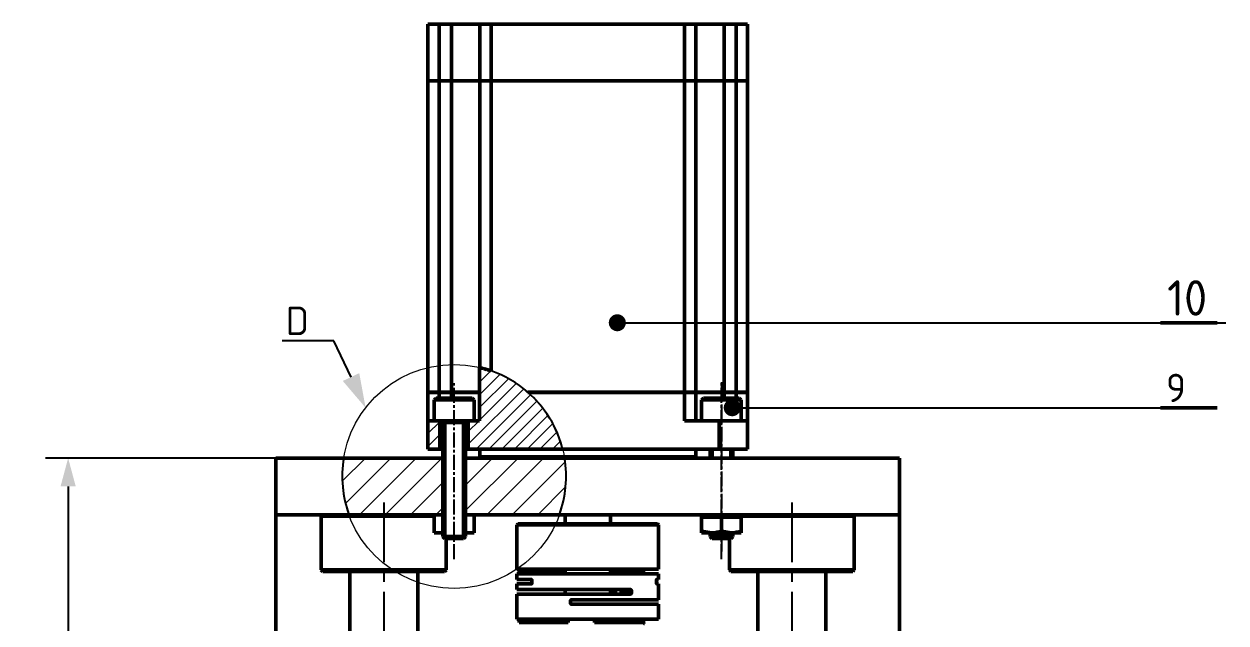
# Model space of a CAD drawing. Header units: millimetres. Extents: x -190 to 12889, y -227 to 3957.
# Drawn here: x 1997.7 to 2209.7, y 2149 to 2254.7 of the extents above; entities that cross this region are included whole.
import ezdxf
from ezdxf import colors
from ezdxf.entities.mleader import LeaderData, LeaderLine
from ezdxf.math import Vec2, Vec3

# ---------------------------------------------------------------- set-up
doc = ezdxf.new("R2010")
doc.units = ezdxf.units.MM
doc.header["$LTSCALE"] = 0.7
doc.header["$PDMODE"] = 35
doc.header["$PDSIZE"] = -4
doc.linetypes.add('CENTER2', pattern=[1.125, 0.75, -0.125, 0.125, -0.125])
doc.layers.get('0').update_dxf_attribs({"color": 255})
for name, color, linetype, lineweight in [('AM_5', 10, 'Continuous', 25), ('CON', 7, 'Continuous', 50), ('DIM', 94, 'Continuous', 25), ('TEXT', 7, 'Continuous', 25)]:
    doc.layers.add(name, color=color, linetype=linetype, lineweight=lineweight)
doc.styles.add('TCVN-7284', font='tcvn+7284-2003r.ttf')
doc.styles.add('TCVN7824', font='tcvn+7284-2003r.ttf', dxfattribs={"height": 3.5})
doc.dimstyles.new('TCVN_ISO-25_RadiusDia', dxfattribs={"dimtxt": 2.5, "dimasz": 2.5, "dimexe": 2, "dimexo": 0, "dimgap": 1, "dimtad": 1, "dimtoh": 1, "dimtxsty": 'TCVN-7284', "dimblk": 'Arrow', "dimcen": 0, "dimclrd": 256, "dimclre": 256, "dimclrt": 256, "dimadec": 0, "dimazin": 0, "dimtfac": 1, "dimtofl": 0, "dimtmove": 1, "dimatfit": 0, "dimldrblk": 'Arrow', "dimfxl": 1, "dimlwd": -1, "dimlwe": -1, "dimarcsym": 0})
pattern_1 = [(45, (-1605.9523, -1440.91), (-1.122532, 1.122532), [])]
pattern_2 = [(45, (-1605.9523, -1440.91), (-2.245064, 2.245064), [])]

# ---------------------------------------------------------------- blocks, each defined once
blk = doc.blocks.new('*U850')
at = {"layer": 'AM_5', "color": 0, "linetype": 'CENTER2', "ltscale": 5, "transparency": 16777216}
blk.add_line((0, -14.51), (0, 16.7), dxfattribs=at)
blk = doc.blocks.new('*U851')
at = {"layer": 'AM_5', "color": 0, "linetype": 'CENTER2', "ltscale": 5, "transparency": 16777216}
blk.add_line((0, 12.6), (0, -17.31), dxfattribs=at)
blk = doc.blocks.new('Arrow')
at = {"layer": 'DIM'}
blk.add_solid([(-1, 0.268), (-1, -0.268), (0, 0)], dxfattribs=at)
blk = doc.blocks.new('*D865')
at = {"layer": 'Defpoints', "color": 0, "ltscale": 0.2, "transparency": 16777216}
for p in [(2042.16, 2178.07), (2005.5, 1978.07), (2042.16, 1978.07)]:
    blk.add_point(p, dxfattribs=at)
at = {"layer": 'DIM', "ltscale": 0.2, "transparency": 16777216}
for p, q in [((2042.16, 2178.07), (2001.5, 2178.07)), ((2005.5, 2173.07), (2005.5, 1983.07)), ((2042.16, 1978.07), (2001.5, 1978.07))]:
    blk.add_line(p, q, dxfattribs=at)
at = {"layer": 'DIM', "ltscale": 0.2, "transparency": 16777216, "xscale": 5.000000000000284, "yscale": 5.000000000000284, "zscale": 5.000000000000284}
for p, rotation in [((2005.5, 2178.07), 90), ((2005.5, 1978.07), 270)]:
    blk.add_blockref('Arrow', p, dxfattribs=dict(at, rotation=rotation))
at = {"layer": 'DIM', "ltscale": 0.2, "transparency": 16777216, "insert": (2001, 2078.07), "char_height": 5, "attachment_point": 5, "rotation": 90, "style": 'TCVN-7284'}
blk.add_mtext('200', dxfattribs=at)
blk = doc.blocks.new('_Dot')
at = {"color": 0, "linetype": 'ByBlock', "lineweight": -2}
blk.add_line((-0.5, 0), (-1, 0), dxfattribs=at)
at = {"color": 0, "linetype": 'ByBlock', "const_width": 0.5}
blk.add_lwpolyline([(-0.25, 0, 1), (0.25, 0, 1)], format="xyb", close=True, dxfattribs=at)
blk = doc.blocks.new('*U846')
at = {"layer": 'AM_5', "color": 0, "linetype": 'CENTER2', "ltscale": 20, "transparency": 16777216}
blk.add_line((0, 40.14), (0, -158.43), dxfattribs=at)
blk = doc.blocks.new('*U847')
at = {"layer": 'AM_5', "color": 0, "linetype": 'CENTER2', "ltscale": 20, "transparency": 16777216}
blk.add_line((0, 40.14), (0, -158.43), dxfattribs=at)
blk = doc.blocks.new('*U853')
at = {"layer": 'AM_5', "color": 0, "linetype": 'CENTER2', "ltscale": 5, "transparency": 16777216}
blk.add_line((0, -14.51), (0, 16.7), dxfattribs=at)

msp = doc.modelspace()

# ---------------------------------------------------------------- hatches: boundary and pattern name
at = {"linetype": 'Continuous', "lineweight": 18}
h = msp.add_hatch(dxfattribs=at)
h.set_pattern_fill('ANSI31', color=2, scale=0.5, style=0)
h.set_pattern_definition(pattern_1)
edge = h.paths.add_edge_path(flags=0)
edge.add_line((2078.0857, 2194.0311), (2078.0857, 2189.6793))
edge.add_line((2078.0857, 2189.6793), (2078.1359, 2189.6793))
edge.add_line((2078.1359, 2189.6793), (2078.1359, 2189.6693))
edge.add_line((2078.1359, 2189.6693), (2078.0857, 2189.6693))
edge.add_line((2078.0857, 2189.6693), (2078.0857, 2184.6693))
edge.add_line((2078.0857, 2184.6693), (2076.0888, 2184.6693))
edge.add_line((2076.0888, 2184.6693), (2076.0888, 2179.6693))
edge.add_line((2076.0888, 2179.6693), (2092.7269, 2179.6693))
edge.add_arc((2073.5888, 2174.8027), 19.7472, 14.267175, 76.836904)
h = msp.add_hatch(dxfattribs=at)
h.set_pattern_fill('ANSI31', color=2, scale=0.5, style=0)
h.set_pattern_definition(pattern_1)
h.paths.add_polyline_path([(2068.9725, 2179.6693), (2071.0888, 2179.6693), (2071.0888, 2184.6693), (2068.9725, 2184.6693)], flags=0)
h = msp.add_hatch(dxfattribs=at)
h.set_pattern_fill('ANSI31', color=92, style=0)
h.set_pattern_definition(pattern_2)
edge = h.paths.add_edge_path(flags=0)
edge.add_line((2055.025, 2168.0693), (2071.5888, 2168.0693))
edge.add_line((2071.5888, 2168.0693), (2071.5888, 2178.0693))
edge.add_line((2071.5888, 2178.0693), (2054.1136, 2178.0693))
edge.add_arc((2073.5888, 2174.8027), 19.7472, 170.478385, 199.936665)
h = msp.add_hatch(dxfattribs=at)
h.set_pattern_fill('ANSI31', color=92, style=0)
h.set_pattern_definition(pattern_2)
edge = h.paths.add_edge_path(flags=0)
edge.add_line((2075.5888, 2168.0693), (2092.1525, 2168.0693))
edge.add_arc((2073.5888, 2174.8027), 19.7472, 340.063335, 369.521615)
edge.add_line((2093.0639, 2178.0693), (2075.5888, 2178.0693))
edge.add_line((2075.5888, 2178.0693), (2075.5888, 2168.0693))

# ---------------------------------------------------------------- linework, layer by layer
at = {"color": 7, "linetype": 'Continuous', "lineweight": 18}
msp.add_circle((2073.5888, 2174.8284), 19.7679, dxfattribs=at)
at = {"color": 7, "linetype": 'Continuous', "lineweight": 25}
for start, end in [(48.881499, 70.720701), (14.267175, 48.837398), (170.478385, 199.936665), (340.063335, 9.521615)]:
    msp.add_arc((2073.5888, 2174.8027), 19.7472, start, end, dxfattribs=at)
at = {"layer": 'CON', "color": 7, "linetype": 'Continuous'}
for p, q in [((2068.9588, 2254.6693), (2068.9588, 2244.6693)), ((2070.9588, 2254.6693), (2068.9588, 2254.6693)), ((2070.9588, 2254.6693), (2070.9588, 2244.6693)), ((2073.1088, 2254.6693), (2070.9588, 2254.6693)), ((2073.1088, 2254.6693), (2073.1088, 2244.6693)), ((2073.1088, 2254.6693), (2078.1088, 2254.6693)), ((2078.1088, 2254.6693), (2078.1088, 2244.6693)), ((2080.1088, 2254.6693), (2078.1088, 2254.6693)), ((2080.1088, 2254.6693), (2080.1088, 2244.6693)), ((2080.1088, 2254.6693), (2114.2088, 2254.6693)), ((2114.2088, 2254.6693), (2114.2088, 2244.6693)), ((2116.2088, 2254.6693), (2114.2088, 2254.6693)), ((2116.2088, 2254.6693), (2116.2088, 2244.6693)), ((2116.2088, 2254.6693), (2121.2088, 2254.6693)), ((2121.2088, 2254.6693), (2121.2088, 2244.6693)), ((2123.3588, 2254.6693), (2121.2088, 2254.6693)), ((2123.3588, 2254.6693), (2123.3588, 2244.6693)), ((2125.3588, 2254.6693), (2123.3588, 2254.6693)), ((2125.3588, 2254.6693), (2125.3588, 2244.6693)), ((2068.9588, 2244.6693), (2070.9588, 2244.6693)), ((2068.9588, 2244.6593), (2068.9588, 2189.6793)), ((2068.9588, 2244.6593), (2070.9588, 2244.6593)), ((2069.0088, 2244.6593), (2069.0088, 2244.6693)), ((2070.9588, 2244.6693), (2073.1088, 2244.6693)), ((2070.9588, 2244.6593), (2070.9588, 2244.6693)), ((2070.9588, 2244.6593), (2070.9588, 2189.6793)), ((2070.9588, 2244.6593), (2073.1088, 2244.6593)), ((2073.1088, 2244.6593), (2073.1088, 2244.6693)), ((2078.1088, 2244.6693), (2073.1088, 2244.6693)), ((2073.1088, 2244.6593), (2073.1088, 2189.6793)), ((2078.1088, 2244.6593), (2073.1088, 2244.6593)), ((2078.1088, 2244.6693), (2080.1088, 2244.6693)), ((2078.1088, 2244.6593), (2078.1088, 2194.0257)), ((2078.1088, 2244.6593), (2080.1088, 2244.6593)), ((2078.1588, 2244.6593), (2078.1588, 2244.6693)), ((2080.1088, 2244.6693), (2114.2088, 2244.6693)), ((2080.1088, 2244.6593), (2080.1088, 2244.6693)), ((2080.1088, 2244.6593), (2080.1088, 2193.4425)), ((2080.1088, 2244.6593), (2114.2088, 2244.6593)), ((2114.2088, 2244.6693), (2116.2088, 2244.6693)), ((2114.2088, 2244.6593), (2114.2088, 2244.6693)), ((2114.2088, 2244.6593), (2114.2088, 2189.6793)), ((2114.2088, 2244.6593), (2116.2088, 2244.6593)), ((2116.1588, 2244.6593), (2116.1588, 2244.6693)), ((2121.2088, 2244.6693), (2116.2088, 2244.6693)), ((2116.2088, 2244.6593), (2116.2088, 2189.6793)), ((2121.2088, 2244.6593), (2116.2088, 2244.6593)), ((2121.2088, 2244.6593), (2121.2088, 2244.6693)), ((2121.2088, 2244.6693), (2123.3588, 2244.6693)), ((2121.2088, 2244.6593), (2121.2088, 2189.6793)), ((2121.2088, 2244.6593), (2123.3588, 2244.6593)), ((2123.3588, 2244.6693), (2125.3588, 2244.6693)), ((2123.3588, 2244.6593), (2123.3588, 2244.6693)), ((2123.3588, 2244.6593), (2123.3588, 2189.6793)), ((2123.3588, 2244.6593), (2125.3588, 2244.6593)), ((2125.3088, 2244.6593), (2125.3088, 2244.6693)), ((2125.3588, 2244.6593), (2125.3588, 2189.6793)), ((2078.0857, 2194.0311), (2078.0857, 2189.6793)), ((2068.9588, 2189.6793), (2070.9588, 2189.6793)), ((2068.9588, 2189.6693), (2068.9588, 2184.6693)), ((2068.9588, 2189.6693), (2070.9588, 2189.6693)), ((2069.0088, 2189.6793), (2069.0088, 2189.6693)), ((2070.0888, 2188.3193), (2070.4388, 2188.6693)), ((2070.0888, 2184.6693), (2070.0888, 2188.3193)), ((2077.0888, 2188.3193), (2070.0888, 2188.3193)), ((2076.7388, 2188.6693), (2070.4388, 2188.6693)), ((2070.9588, 2189.6793), (2073.1088, 2189.6793)), ((2070.9588, 2189.6793), (2070.9588, 2189.6693)), ((2070.9588, 2189.6693), (2073.1088, 2189.6693)), ((2071.8157, 2188.6693), (2072.7022, 2188.6693)), ((2074.4753, 2188.6693), (2072.7022, 2188.6693)), ((2078.0857, 2189.6793), (2073.1088, 2189.6793)), ((2073.1088, 2189.6793), (2073.1088, 2189.6693)), ((2078.0857, 2189.6693), (2073.1088, 2189.6693)), ((2075.3618, 2188.6693), (2074.4753, 2188.6693)), ((2076.7388, 2188.6693), (2077.0888, 2188.3193)), ((2077.0888, 2188.3193), (2077.0888, 2184.6693)), ((2078.1359, 2189.6793), (2078.0857, 2189.6793)), ((2078.0857, 2189.6693), (2078.0857, 2184.6693)), ((2078.0857, 2189.6693), (2078.1359, 2189.6693)), ((2078.1359, 2189.6793), (2078.1359, 2189.6693)), ((2086.5749, 2189.6793), (2114.2088, 2189.6793)), ((2086.5863, 2189.6693), (2086.5749, 2189.6793)), ((2086.5863, 2189.6693), (2114.2088, 2189.6693)), ((2114.2088, 2189.6793), (2116.2088, 2189.6793)), ((2114.2088, 2189.6793), (2114.2088, 2189.6693)), ((2114.2088, 2189.6693), (2114.2088, 2184.6693)), ((2114.2088, 2189.6693), (2116.2088, 2189.6693)), ((2116.1588, 2189.6793), (2116.1588, 2189.6693)), ((2121.2088, 2189.6793), (2116.2088, 2189.6793)), ((2116.2088, 2189.6693), (2116.2088, 2184.6693)), ((2121.2088, 2189.6693), (2116.2088, 2189.6693)), ((2117.2288, 2188.3193), (2117.5788, 2188.6693)), ((2117.2288, 2184.6693), (2117.2288, 2188.3193)), ((2124.2288, 2188.3193), (2117.2288, 2188.3193)), ((2123.8788, 2188.6693), (2117.5788, 2188.6693)), ((2121.2088, 2189.6793), (2121.2088, 2189.6693)), ((2121.2088, 2189.6793), (2123.3588, 2189.6793)), ((2121.2088, 2189.6693), (2123.3588, 2189.6693)), ((2123.3588, 2189.6793), (2125.3588, 2189.6793)), ((2123.3588, 2189.6793), (2123.3588, 2189.6693)), ((2123.3588, 2189.6693), (2125.3588, 2189.6693)), ((2123.8788, 2188.6693), (2124.2288, 2188.3193)), ((2124.2288, 2188.3193), (2124.2288, 2184.6693)), ((2125.3088, 2189.6793), (2125.3088, 2189.6693)), ((2125.3588, 2189.6693), (2125.3588, 2184.6693)), ((2068.9588, 2184.6693), (2068.9725, 2184.6693)), ((2068.9725, 2179.6693), (2068.9725, 2184.6693)), ((2068.9725, 2184.6693), (2071.0888, 2184.6693)), ((2071.3888, 2184.6693), (2070.0888, 2184.6693)), ((2077.0888, 2184.6693), (2070.0888, 2184.6693)), ((2071.0888, 2179.6693), (2071.0888, 2184.6693)), ((2077.0888, 2184.6693), (2075.7888, 2184.6693)), ((2076.0888, 2184.6693), (2076.0888, 2179.6693)), ((2076.0888, 2184.6693), (2078.0857, 2184.6693)), ((2114.2088, 2184.6693), (2120.3588, 2184.6693)), ((2124.2288, 2184.6693), (2117.2288, 2184.6693)), ((2120.3588, 2184.6693), (2120.3588, 2179.6693)), ((2120.3588, 2184.6693), (2125.3588, 2184.6693)), ((2125.3588, 2184.6693), (2125.3588, 2179.6693)), ((2068.9588, 2179.6693), (2068.9725, 2179.6693)), ((2071.0888, 2179.6693), (2068.9725, 2179.6693)), ((2071.5888, 2179.6693), (2071.0888, 2179.6693)), ((2076.0888, 2179.6693), (2075.5888, 2179.6693)), ((2092.7269, 2179.6693), (2076.0888, 2179.6693)), ((2078.1088, 2179.6693), (2078.1088, 2178.2693)), ((2092.7269, 2179.6693), (2120.3588, 2179.6693)), ((2116.2088, 2178.2693), (2116.2088, 2179.6693)), ((2118.7288, 2179.6693), (2118.7288, 2178.0693)), ((2120.3588, 2179.6693), (2125.3588, 2179.6693)), ((2122.7288, 2178.0693), (2122.7288, 2179.6693)), ((2042.1588, 2168.0693), (2042.1588, 2178.0693)), ((2054.1136, 2178.0693), (2042.1588, 2178.0693)), ((2054.1136, 2178.0693), (2071.5888, 2178.0693)), ((2071.5888, 2178.0693), (2071.5888, 2168.0693)), ((2075.5888, 2168.0693), (2075.5888, 2178.0693)), ((2075.5888, 2178.0693), (2093.0639, 2178.0693)), ((2078.1088, 2178.2693), (2078.3088, 2178.0693)), ((2078.1088, 2178.2693), (2116.2088, 2178.2693)), ((2152.1588, 2178.0693), (2093.0639, 2178.0693)), ((2116.0088, 2178.0693), (2116.2088, 2178.2693)), ((2152.1588, 2168.0693), (2152.1588, 2178.0693)), ((2055.025, 2168.0693), (2042.1588, 2168.0693)), ((2042.1588, 2094.0693), (2042.1588, 2168.0693)), ((2050.4088, 2168.0693), (2050.1588, 2167.8193)), ((2050.1588, 2167.8193), (2050.1588, 2158.3193)), ((2050.1588, 2167.8193), (2070.0888, 2167.8193)), ((2055.025, 2168.0693), (2071.5888, 2168.0693)), ((2070.0888, 2168.0693), (2070.0888, 2167.6693)), ((2070.0888, 2164.8693), (2070.0888, 2167.6693)), ((2071.5888, 2168.0693), (2071.5888, 2168.0439)), ((2075.5888, 2168.0693), (2092.1525, 2168.0693)), ((2075.5888, 2168.0439), (2075.5888, 2168.0693)), ((2077.0888, 2167.6693), (2077.0888, 2168.0693)), ((2077.0888, 2164.8693), (2077.0888, 2167.6693)), ((2152.1588, 2168.0693), (2092.1525, 2168.0693)), ((2093.1588, 2168.0693), (2093.1588, 2166.4693)), ((2101.1588, 2166.4693), (2101.1588, 2168.0693)), ((2117.2288, 2168.0693), (2117.2288, 2167.6693)), ((2118.9788, 2167.6693), (2117.2288, 2167.6693)), ((2117.2288, 2167.6693), (2117.2288, 2165.1819)), ((2120.7288, 2167.6693), (2118.9788, 2167.6693)), ((2122.4788, 2167.6693), (2120.7288, 2167.6693)), ((2120.7288, 2167.6693), (2120.7288, 2165.1819)), ((2124.2288, 2167.6693), (2122.4788, 2167.6693)), ((2124.2288, 2167.6693), (2124.2288, 2168.0693)), ((2124.2288, 2167.8193), (2144.1588, 2167.8193)), ((2124.2288, 2167.6693), (2124.2288, 2165.1819)), ((2144.1588, 2167.8193), (2143.9088, 2168.0693)), ((2144.1588, 2158.3193), (2144.1588, 2167.8193)), ((2152.1588, 2168.0693), (2152.1588, 1988.0693)), ((2070.0888, 2164.8693), (2071.5888, 2164.8693)), ((2075.5888, 2164.8693), (2077.0888, 2164.8693)), ((2084.8588, 2166.4693), (2084.6588, 2166.2693)), ((2084.6588, 2166.2693), (2084.6588, 2158.4693)), ((2084.9289, 2166.2693), (2084.6588, 2166.2693)), ((2085.1246, 2166.4693), (2084.8588, 2166.4693)), ((2109.6588, 2166.2693), (2084.9289, 2166.2693)), ((2109.4588, 2166.4693), (2085.1246, 2166.4693)), ((2109.6588, 2166.2693), (2109.4588, 2166.4693)), ((2109.6588, 2158.4693), (2109.6588, 2166.2693)), ((2117.2288, 2165.1819), (2118.9788, 2164.8693)), ((2118.9788, 2164.8693), (2117.2288, 2164.8693)), ((2122.4788, 2164.8693), (2118.9788, 2164.8693)), ((2120.7288, 2165.1819), (2122.4788, 2164.8693)), ((2124.2288, 2164.8693), (2122.4788, 2164.8693)), ((2072.1588, 2158.3193), (2072.1588, 2163.876)), ((2122.1588, 2163.876), (2122.1588, 2158.3193)), ((2050.1588, 2158.3193), (2050.4088, 2158.0693)), ((2072.1588, 2158.3193), (2050.1588, 2158.3193)), ((2071.9088, 2158.0693), (2072.1588, 2158.3193)), ((2109.6588, 2158.4693), (2084.6588, 2158.4693)), ((2085.0391, 2158.2693), (2085.0391, 2157.8693)), ((2093.1588, 2158.4693), (2093.1588, 2157.6693)), ((2101.1588, 2157.6693), (2101.1588, 2158.4693)), ((2107.0039, 2157.8693), (2107.0039, 2158.2693)), ((2144.1588, 2158.3193), (2122.1588, 2158.3193)), ((2122.1588, 2158.3193), (2122.4088, 2158.0693)), ((2143.9088, 2158.0693), (2144.1588, 2158.3193)), ((2050.4088, 2158.0693), (2071.9088, 2158.0693)), ((2055.1588, 2158.0693), (2055.1588, 2102.0693)), ((2067.1588, 2102.0693), (2067.1588, 2158.0693)), ((2084.6588, 2157.6693), (2084.6588, 2156.6693)), ((2084.6588, 2157.6693), (2109.6588, 2157.6693)), ((2087.1786, 2156.6693), (2084.6588, 2156.6693)), ((2087.3137, 2156.0693), (2087.3137, 2156.4693)), ((2109.2784, 2156.4693), (2109.2784, 2156.0693)), ((2109.6588, 2156.6693), (2109.3308, 2156.6693)), ((2109.6588, 2156.6693), (2109.6588, 2157.6693)), ((2122.4088, 2158.0693), (2143.9088, 2158.0693)), ((2127.1588, 2158.0693), (2127.1588, 2102.0693)), ((2139.1588, 2102.0693), (2139.1588, 2158.0693)), ((2084.6588, 2155.8693), (2084.6588, 2154.8693)), ((2084.6588, 2155.8693), (2087.1786, 2155.8693)), ((2104.6851, 2154.8693), (2084.6588, 2154.8693)), ((2084.6588, 2154.0693), (2084.6588, 2149.6693)), ((2084.6588, 2154.0693), (2104.6851, 2154.0693)), ((2093.1588, 2154.8693), (2093.1588, 2154.0693)), ((2101.1588, 2154.0693), (2101.1588, 2154.8693)), ((2102.0441, 2154.2693), (2102.0441, 2154.6693)), ((2103.0357, 2154.6693), (2104.861, 2154.6693)), ((2103.0357, 2154.6693), (2103.0357, 2154.2693)), ((2103.0357, 2154.2693), (2104.861, 2154.2693)), ((2104.861, 2154.2693), (2104.861, 2154.6693)), ((2109.3308, 2155.8693), (2109.6588, 2155.8693)), ((2109.6588, 2153.0693), (2109.6588, 2155.8693)), ((2094.0987, 2152.8693), (2094.0987, 2152.4693)), ((2109.6588, 2153.0693), (2094.3142, 2153.0693)), ((2094.3142, 2152.2693), (2109.6588, 2152.2693)), ((2109.6588, 2149.6693), (2109.6588, 2152.2693)), ((2109.6588, 2149.6693), (2084.6588, 2149.6693)), ((2085.0391, 2149.4693), (2085.0391, 2149.0693)), ((2093.6754, 2149.4693), (2085.0391, 2149.4693)), ((2093.6754, 2149.0693), (2085.0391, 2149.0693)), ((2093.6754, 2149.0693), (2093.6754, 2149.4693)), ((2098.3676, 2149.4693), (2098.3676, 2149.0693)), ((2107.0039, 2149.4693), (2098.3676, 2149.4693)), ((2107.0039, 2149.0693), (2098.3676, 2149.0693)), ((2107.0039, 2149.0693), (2107.0039, 2149.4693))]:
    msp.add_line(p, q, dxfattribs=at)
at = {"layer": 'CON'}
for p, q in [((2208.1696, 2201.9539), (2198.1696, 2201.9539)), ((2208.1696, 2186.9539), (2198.1696, 2186.9539))]:
    msp.add_line(p, q, dxfattribs=at)
at = {"layer": 'CON', "color": 8, "linetype": 'Continuous'}
for p, q in [((2070.9588, 2189.6693), (2070.9588, 2188.6693)), ((2073.1088, 2189.6693), (2073.1088, 2188.6693)), ((2121.2088, 2189.6693), (2121.2088, 2188.6693)), ((2123.3588, 2189.6693), (2123.3588, 2188.6693)), ((2071.9388, 2184.3193), (2071.5888, 2184.6693)), ((2075.5888, 2184.3193), (2071.5888, 2184.3193)), ((2071.9388, 2184.3193), (2071.9388, 2163.876)), ((2075.5888, 2184.6693), (2075.2388, 2184.3193)), ((2075.2388, 2184.3193), (2075.2388, 2163.876)), ((2119.0788, 2179.6693), (2119.0788, 2178.0693)), ((2122.3788, 2179.6693), (2122.3788, 2178.0693)), ((2119.0788, 2164.8693), (2119.0788, 2163.876)), ((2122.3788, 2164.8693), (2122.3788, 2163.876)), ((2093.1588, 2158.2693), (2085.0391, 2158.2693)), ((2107.0039, 2158.2693), (2101.1588, 2158.2693)), ((2093.1588, 2157.8693), (2085.0391, 2157.8693)), ((2107.0039, 2157.8693), (2101.1588, 2157.8693)), ((2101.1588, 2154.6693), (2102.0441, 2154.6693)), ((2101.1588, 2154.2693), (2102.0441, 2154.2693))]:
    msp.add_line(p, q, dxfattribs=at)
at = {"layer": 'CON', "color": 6, "linetype": 'Continuous'}
for p, q in [((2071.5888, 2184.6693), (2071.5888, 2164.226)), ((2075.5888, 2184.6693), (2075.5888, 2164.226)), ((2118.7288, 2179.6693), (2118.7288, 2178.0693)), ((2122.7288, 2179.6693), (2122.7288, 2178.0693)), ((2118.7288, 2164.8693), (2118.7288, 2164.226)), ((2122.7288, 2164.8693), (2122.7288, 2164.226)), ((2071.9388, 2163.876), (2071.5888, 2164.226)), ((2075.5888, 2164.226), (2071.5888, 2164.226)), ((2075.2388, 2163.876), (2071.9388, 2163.876)), ((2075.2388, 2163.876), (2075.5888, 2164.226)), ((2119.0788, 2163.876), (2118.7288, 2164.226)), ((2122.7288, 2164.226), (2118.7288, 2164.226)), ((2122.3788, 2163.876), (2119.0788, 2163.876)), ((2122.3788, 2163.876), (2122.7288, 2164.226))]:
    msp.add_line(p, q, dxfattribs=at)
at = {"layer": 'CON', "color": 7, "linetype": 'Continuous'}
for points, knots in [([(2080.1088, 2193.4425), (2079.8789, 2193.5201), (2079.4187, 2193.6754), (2078.8017, 2193.8519), (2078.3511, 2193.9683), (2078.1357, 2194.0194), (2078.1159, 2194.024), (2078.1088, 2194.0257)], [0, 0, 0, 0, 0.22661903, 0.45357399, 0.67198179, 0.88216674, 1, 1, 1, 1]), ([(2117.2288, 2164.8693), (2117.2288, 2164.874), (2117.2288, 2164.8912), (2117.2288, 2165.0591), (2117.2288, 2165.1819)], [0, 0, 0, 0, 0.26863361, 1, 1, 1, 1]), ([(2118.9788, 2164.8693), (2119.0202, 2164.8696), (2119.6112, 2164.8741), (2120.1903, 2165.0336), (2120.7288, 2165.1819)], [0, 0, 0, 0, 0.07017422, 1, 1, 1, 1]), ([(2122.4788, 2164.8693), (2122.5202, 2164.8696), (2123.1112, 2164.8741), (2123.6903, 2165.0336), (2124.2288, 2165.1819)], [0, 0, 0, 0, 0.07017422, 1, 1, 1, 1]), ([(2124.2288, 2164.8693), (2124.2288, 2164.874), (2124.2288, 2164.8912), (2124.2288, 2165.0591), (2124.2288, 2165.1819)], [0, 0, 0, 0, 0.26863361, 1, 1, 1, 1]), ([(2084.9867, 2158.4693), (2084.9931, 2158.4666), (2085.0058, 2158.4612), (2085.0202, 2158.4251), (2085.0294, 2158.3857), (2085.0347, 2158.3506), (2085.0384, 2158.3113), (2085.0389, 2158.2834), (2085.0391, 2158.2693)], [0, 0, 0, 0, 0.25016596, 0.49873524, 0.62293557, 0.74723743, 0.87249126, 1, 1, 1, 1]), ([(2087.3137, 2156.4693), (2087.3131, 2156.4834), (2087.3119, 2156.5112), (2087.3028, 2156.5505), (2087.2893, 2156.5856), (2087.2659, 2156.625), (2087.2286, 2156.6612), (2087.1953, 2156.6666), (2087.1786, 2156.6693)], [0, 0, 0, 0, 0.12739366, 0.25252101, 0.37670516, 0.50081917, 0.74940543, 1, 1, 1, 1]), ([(2107.139, 2157.6693), (2107.1222, 2157.672), (2107.0889, 2157.6774), (2107.0517, 2157.7136), (2107.0283, 2157.753), (2107.0148, 2157.788), (2107.0057, 2157.8274), (2107.0045, 2157.8553), (2107.0039, 2157.8693)], [0, 0, 0, 0, 0.25016596, 0.49873524, 0.62293557, 0.74723743, 0.87249126, 1, 1, 1, 1]), ([(2109.3308, 2156.6693), (2109.3244, 2156.6666), (2109.3118, 2156.6612), (2109.2973, 2156.6251), (2109.2881, 2156.5857), (2109.2828, 2156.5506), (2109.2791, 2156.5113), (2109.2787, 2156.4834), (2109.2784, 2156.4693)], [0, 0, 0, 0, 0.25016596, 0.49873524, 0.62293557, 0.74723743, 0.87249126, 1, 1, 1, 1]), ([(2087.1786, 2155.8693), (2087.1953, 2155.872), (2087.2286, 2155.8774), (2087.2658, 2155.9136), (2087.2892, 2155.953), (2087.3027, 2155.988), (2087.3119, 2156.0274), (2087.3131, 2156.0553), (2087.3137, 2156.0693)], [0, 0, 0, 0, 0.250165957, 0.498735245, 0.622935568, 0.747237432, 0.872491258, 1, 1, 1, 1]), ([(2104.861, 2154.6693), (2104.8602, 2154.6834), (2104.8587, 2154.7112), (2104.8471, 2154.7505), (2104.8297, 2154.7856), (2104.7995, 2154.825), (2104.7512, 2154.8612), (2104.7072, 2154.8666), (2104.6851, 2154.8693)], [0, 0, 0, 0, 0.12739366, 0.25252101, 0.37670516, 0.50081917, 0.74940543, 1, 1, 1, 1]), ([(2104.6851, 2154.0693), (2104.7071, 2154.072), (2104.7511, 2154.0774), (2104.7994, 2154.1136), (2104.8297, 2154.153), (2104.8471, 2154.188), (2104.8587, 2154.2274), (2104.8602, 2154.2553), (2104.861, 2154.2693)], [0, 0, 0, 0, 0.25016596, 0.49873524, 0.62293557, 0.74723743, 0.87249126, 1, 1, 1, 1]), ([(2109.2784, 2156.0693), (2109.2787, 2156.0553), (2109.2791, 2156.0274), (2109.2828, 2155.9881), (2109.2881, 2155.9531), (2109.2972, 2155.9137), (2109.3117, 2155.8774), (2109.3244, 2155.872), (2109.3308, 2155.8693)], [0, 0, 0, 0, 0.12739366, 0.25252101, 0.37670516, 0.50081917, 0.74940543, 1, 1, 1, 1]), ([(2094.3142, 2153.0693), (2094.2873, 2153.0666), (2094.2336, 2153.0612), (2094.1743, 2153.0251), (2094.1372, 2152.9857), (2094.1158, 2152.9506), (2094.1015, 2152.9113), (2094.0996, 2152.8834), (2094.0987, 2152.8693)], [0, 0, 0, 0, 0.25016596, 0.49873524, 0.62293557, 0.74723743, 0.87249126, 1, 1, 1, 1]), ([(2094.0987, 2152.4693), (2094.0996, 2152.4553), (2094.1015, 2152.4274), (2094.1158, 2152.3881), (2094.1371, 2152.3531), (2094.1742, 2152.3137), (2094.2335, 2152.2774), (2094.2872, 2152.272), (2094.3142, 2152.2693)], [0, 0, 0, 0, 0.12739366, 0.25252101, 0.37670516, 0.50081917, 0.74940543, 1, 1, 1, 1]), ([(2084.9867, 2149.6693), (2084.9931, 2149.6666), (2085.0058, 2149.6612), (2085.0202, 2149.6251), (2085.0294, 2149.5857), (2085.0347, 2149.5506), (2085.0384, 2149.5113), (2085.0389, 2149.4834), (2085.0391, 2149.4693)], [0, 0, 0, 0, 0.25016596, 0.49873524, 0.62293557, 0.74723743, 0.87249126, 1, 1, 1, 1]), ([(2107.139, 2148.8693), (2107.1222, 2148.872), (2107.0889, 2148.8774), (2107.0517, 2148.9136), (2107.0283, 2148.953), (2107.0148, 2148.988), (2107.0057, 2149.0274), (2107.0045, 2149.0553), (2107.0039, 2149.0693)], [0, 0, 0, 0, 0.25016596, 0.49873524, 0.62293557, 0.74723743, 0.87249126, 1, 1, 1, 1])]:
    msp.add_open_spline(points, degree=3, knots=knots, dxfattribs=at)

# ---------------------------------------------------------------- block references
at = {"layer": 'AM_5', "linetype": 'CENTER2', "ltscale": 5}
for name, p in [('*U850', (2073.5888, 2174.7643)), ('*U851', (2120.7288, 2178.8693)), ('*U853', (2120.7288, 2174.7643))]:
    msp.add_blockref(name, p, dxfattribs=at)
at = {"layer": 'AM_5', "linetype": 'CENTER2', "ltscale": 20}
for name, p in [('*U846', (2061.1588, 2130.0693)), ('*U847', (2133.1588, 2130.0693))]:
    msp.add_blockref(name, p, dxfattribs=at)

# ---------------------------------------------------------------- dimensions: what is measured, and where the dimension line sits
at = {"layer": 'DIM', "ltscale": 0.2}
dim = msp.add_linear_dim(base=(2005.5, 1978.0693), p1=(2042.1588, 2178.0693), p2=(2042.1588, 1978.0693), angle=90, dimstyle='TCVN_ISO-25_RadiusDia', override={"dimscale": 2, "dimtmove": 1}, dxfattribs=at)
dim.commit()
dim.dimension.update_dxf_attribs({"geometry": '*D865', "text_midpoint": (2001, 2078.0693)})

# ---------------------------------------------------------------- leaders
at = {"layer": 'AM_5', "ltscale": 0.2}
ml = msp.add_multileader_mtext('Standard', dxfattribs=at)
ml.set_content('10', color=256, style='TCVN7824')
ml.set_leader_properties()
ml.set_arrow_properties(name='DOT')
ml.build(insert=Vec2(0, 0))
ml.multileader.update_dxf_attribs({"text_left_attachment_type": 6, "text_right_attachment_type": 6, "dogleg_length": 0.36, "arrow_head_size": 3})
ctx = ml.context
ctx.base_point, ctx.char_height, ctx.arrow_head_size, ctx.plane_origin = Vec3(2198.1696, 2201.9539), 6.25, 3, Vec3(2102.3671, 2201.9539)
ctx.left_attachment, ctx.right_attachment, ctx.text_align_type = 6, 6, 2
notes = []
notes.append((ctx, [(0, (1, 1, 0), (2197.8096, 2201.9539), (1, 0), 0.36, [(0, [(2102.3671, 2201.9539)], 0, [])])]))
ctx.mtext.insert, ctx.mtext.alignment, ctx.mtext.flow_direction = Vec3(2206.4196, 2209.4539), 3, 5
ml = msp.add_multileader_mtext('Standard', dxfattribs=at)
ml.set_content('9', color=256, style='TCVN7824')
ml.set_leader_properties()
ml.set_arrow_properties(name='DOT')
ml.build(insert=Vec2(0, 0))
ml.multileader.update_dxf_attribs({"text_left_attachment_type": 6, "text_right_attachment_type": 6, "dogleg_length": 0.36, "arrow_head_size": 3})
ctx = ml.context
ctx.base_point, ctx.char_height, ctx.arrow_head_size, ctx.plane_origin = Vec3(2198.1696, 2186.9539), 5, 3, Vec3(2120.8379, 2186.9539)
ctx.left_attachment, ctx.right_attachment, ctx.text_align_type = 6, 6, 2
notes.append((ctx, [(0, (1, 1, 0), (2197.8096, 2186.9539), (1, 0), 0.36, [(0, [(2122.6441, 2186.9539)], 0, [])])]))
ctx.mtext.insert, ctx.mtext.alignment, ctx.mtext.flow_direction = Vec3(2202.6696, 2192.9539), 3, 5
at = {"layer": 'TEXT', "ltscale": 0.2}
ml = msp.add_multileader_mtext('Standard', dxfattribs=at)
ml.set_content('D', color=256, style='TCVN7824')
ml.set_leader_properties(color=84)
ml.set_arrow_properties(name='Arrow')
ml.build(insert=Vec2(0, 0))
ml.multileader.update_dxf_attribs({"text_left_attachment_type": 6, "text_right_attachment_type": 6, "dogleg_length": 0.36, "arrow_head_size": 6})
ctx = ml.context
ctx.base_point, ctx.char_height, ctx.arrow_head_size, ctx.landing_gap_size, ctx.plane_origin = Vec3(2040.9876, 2198.7896), 5, 6, 4, Vec3(2059.9896, 2189.1753)
ctx.left_attachment, ctx.right_attachment, ctx.text_align_type = 6, 6, 2
notes.append((ctx, [(1, (1, 1, 0), (2052.3476, 2198.7896), (-1, 0), 0.36, [(0, [(2057.9711, 2186.9469)], 0, [])])]))
ctx.mtext.insert, ctx.mtext.alignment, ctx.mtext.flow_direction = Vec3(2047.9876, 2204.7896), 3, 5
for ctx, leaders in notes:
    for number, flags, end, landing, length, lines in leaders:
        leader = LeaderData()
        leader.index, (leader.has_last_leader_line, leader.has_dogleg_vector, leader.attachment_direction) = number, flags
        leader.last_leader_point, leader.dogleg_vector, leader.dogleg_length = Vec3(end), Vec3(landing), length
        for number, points, colour, breaks in lines:
            line = LeaderLine()
            line.index, line.vertices, line.color, line.breaks = number, Vec3.list(points), colors.encode_raw_color(colour), breaks
            leader.lines.append(line)
        ctx.leaders.append(leader)

doc.saveas('drawing.dxf')
